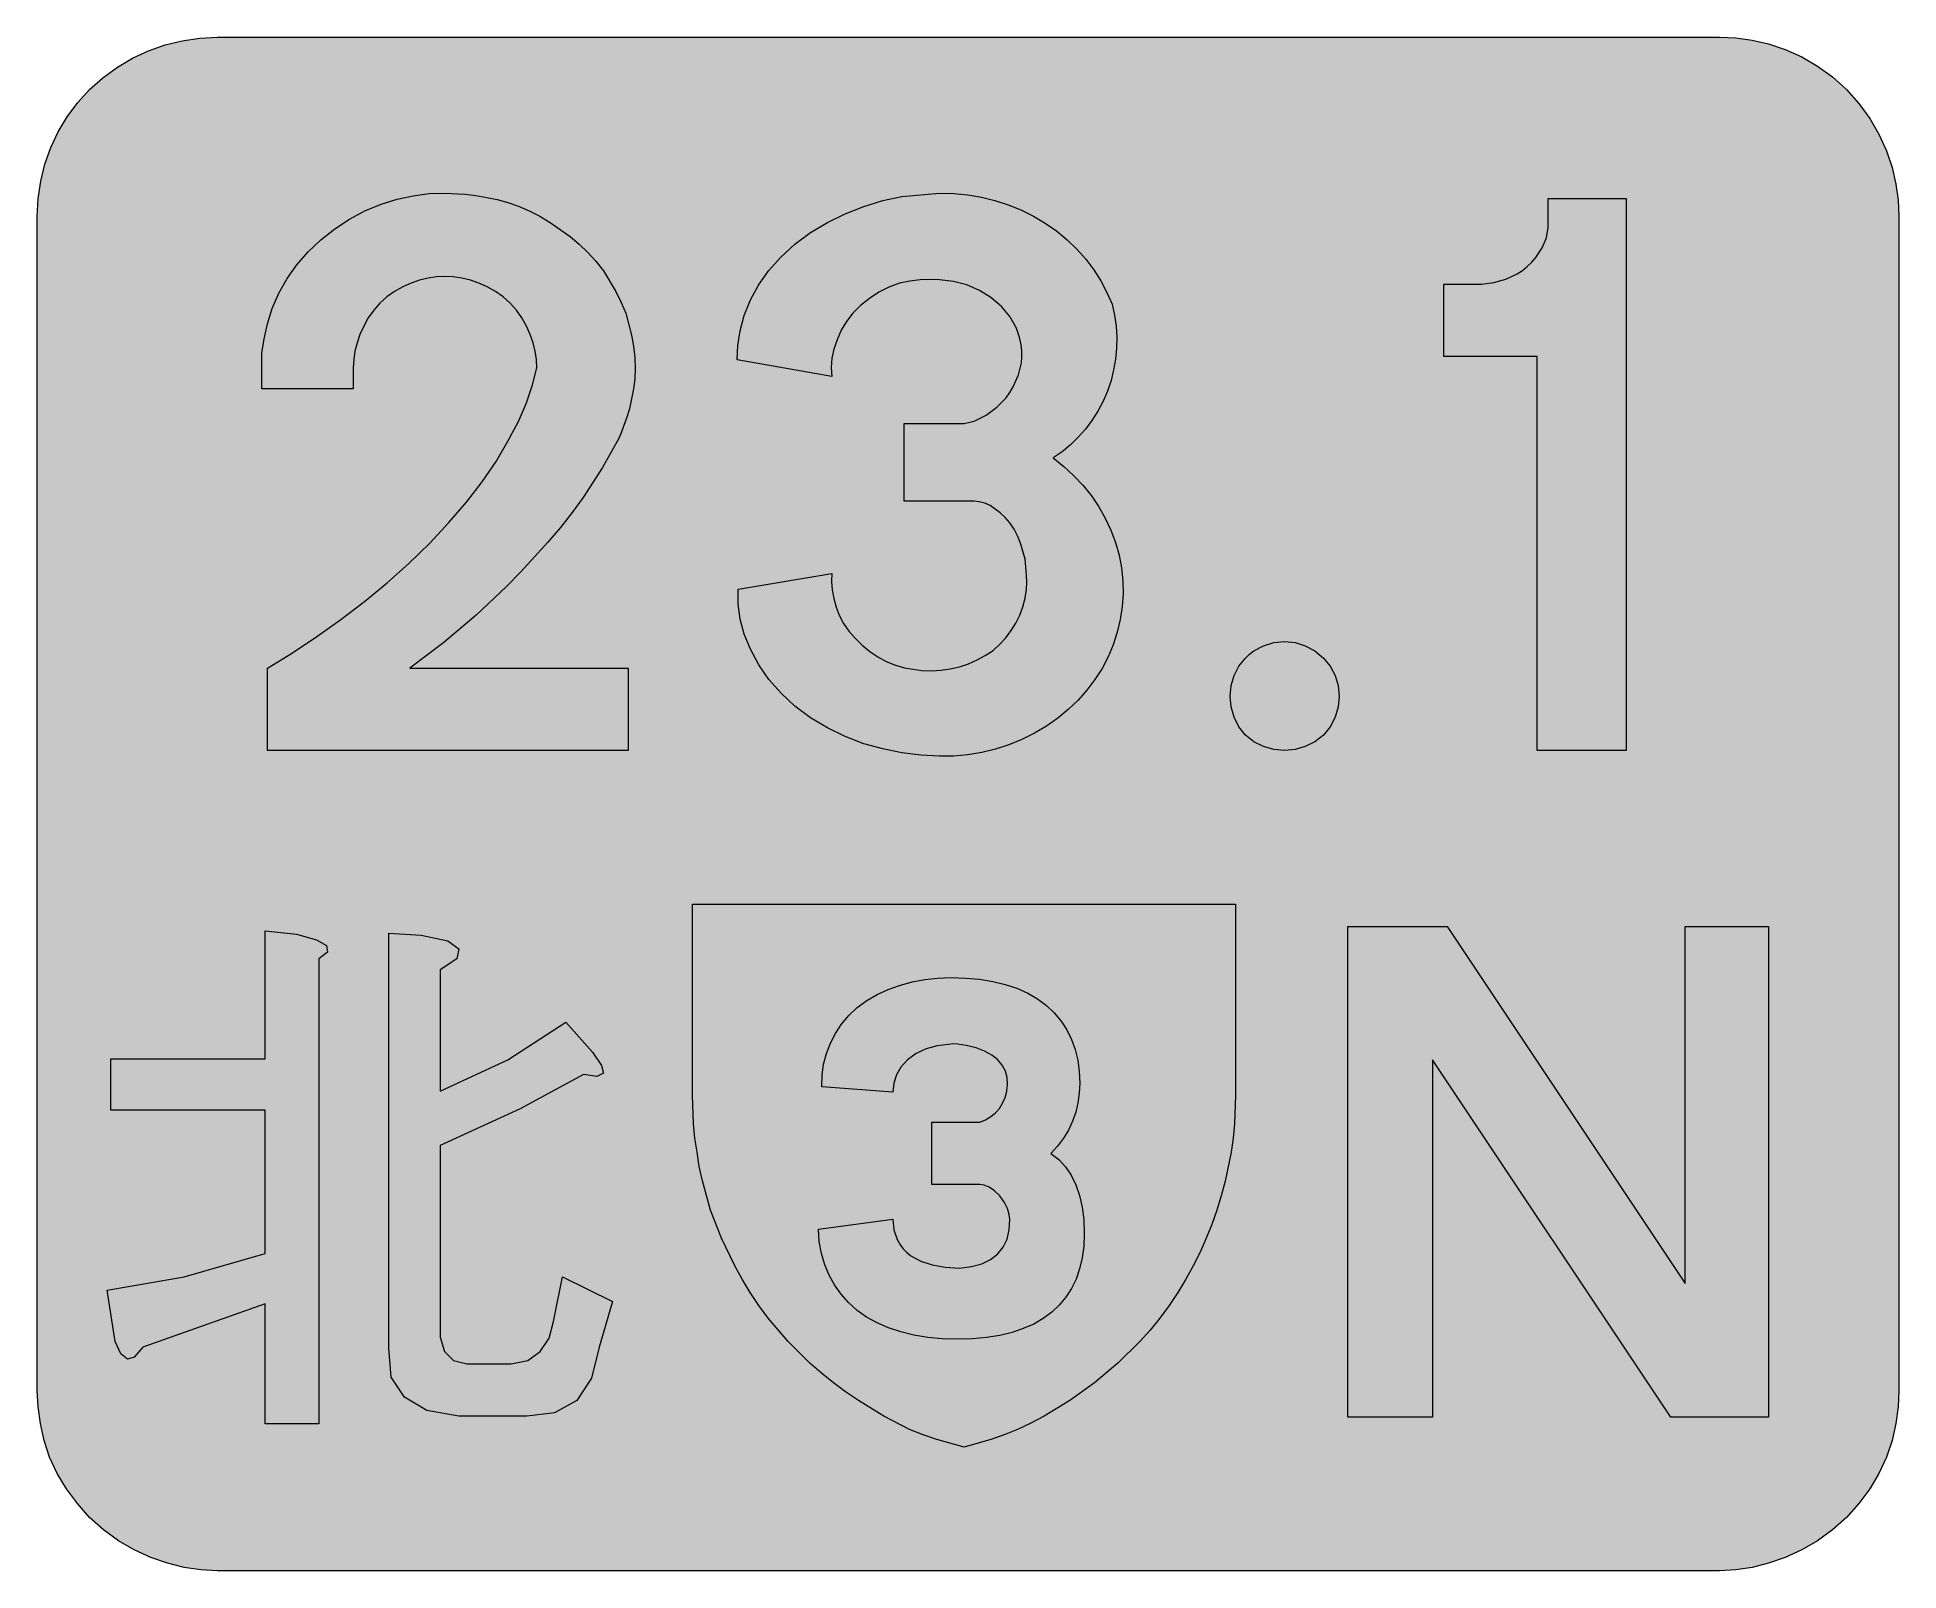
# Model space of a CAD drawing. Header units: metres. Extents: x 135 to 436, y 12 to 260.
import ezdxf

# ---------------------------------------------------------------- set-up
doc = ezdxf.new("R2010")
doc.units = ezdxf.units.M
for name, color, linetype, true_color in [('FILL_BLACK_000000', 7, 'Continuous', 0x000000), ('FILL_BLUE_0000FF', 7, 'Continuous', 0x0000ff), ('FILL_WHITE_FFFFFF', 7, 'Continuous', 0xffffff), ('FILL_YELLOW_FFFF00', 7, 'Continuous', 0xffff00)]:
    doc.layers.add(name, color=color, linetype=linetype, true_color=true_color)

msp = doc.modelspace()

# ---------------------------------------------------------------- hatches: boundary and pattern name
at = {"layer": 'FILL_BLACK_000000', "true_color": 0x000000}
h = msp.add_hatch(color=7, dxfattribs=at)
h.dxf.hatch_style = 1
h.paths.add_polyline_path([(281.05, 49.58), (278.69, 49.8), (276.44, 50.17), (274.32, 50.69), (272.33, 51.35), (270.49, 52.16), (268.81, 53.1), (267.3, 54.18), (265.9, 55.45), (264.67, 56.82), (263.61, 58.29), (262.73, 59.87), (262.03, 61.56), (261.5, 63.37), (261.16, 65.29), (261, 67.32), (273.06, 68.94), (273.23, 67.23), (273.76, 65.63), (274.16, 64.9), (274.65, 64.21), (275.25, 63.57), (275.94, 63), (277.56, 62.16), (279.43, 61.54), (281.53, 61.15), (283.86, 61.02), (285.77, 61.26), (287.43, 61.73), (288.84, 62.4), (290, 63.29), (290.9, 64.39), (291.53, 65.7), (291.89, 67.22), (291.96, 68.94), (291.88, 69.71), (291.62, 70.63), (291.12, 71.65), (290.34, 72.72), (289.5, 73.53), (288.65, 74.09), (287.83, 74.42), (287.1, 74.52), (279.36, 74.52), (279.36, 84.6), (287.1, 84.6), (288.06, 85), (288.92, 85.51), (289.66, 86.13), (290.3, 86.85), (290.81, 87.68), (291.2, 88.6), (291.47, 89.62), (291.6, 90.72), (291.55, 91.83), (291.27, 92.87), (290.76, 93.82), (290.03, 94.68), (289.07, 95.44), (287.9, 96.09), (286.53, 96.62), (284.94, 97.02), (283.5, 97.25), (282.76, 97.27), (282.06, 97.2), (280.21, 96.96), (278.46, 96.48), (276.85, 95.73), (275.4, 94.68), (274.35, 93.54), (273.62, 92.27), (273.2, 90.91), (273.06, 89.46), (261.54, 90.36), (261.61, 92.22), (261.86, 94.01), (262.3, 95.73), (262.98, 97.38), (263.76, 98.96), (264.74, 100.46), (265.92, 101.86), (267.3, 103.14), (268.85, 104.28), (270.52, 105.28), (272.29, 106.1), (274.14, 106.74), (276.17, 107.32), (278.21, 107.71), (280.29, 107.93), (282.42, 108), (284.8, 107.93), (287.07, 107.73), (289.22, 107.38), (291.24, 106.9), (293.13, 106.27), (294.87, 105.49), (296.47, 104.57), (297.9, 103.5), (299.17, 102.29), (300.26, 100.97), (301.19, 99.54), (301.95, 98.01), (302.54, 96.37), (302.96, 94.64), (303.22, 92.81), (303.3, 90.9), (303.22, 89.3), (303, 87.74), (302.63, 86.22), (302.11, 84.76), (301.45, 83.35), (300.64, 82.02), (299.7, 80.75), (298.62, 79.56), (299.89, 78.58), (300.98, 77.41), (301.91, 76.04), (302.67, 74.5), (303.26, 72.77), (303.68, 70.88), (303.94, 68.82), (304.02, 66.6), (303.94, 64.57), (303.68, 62.66), (303.27, 60.88), (302.69, 59.22), (301.94, 57.69), (301.04, 56.29), (299.98, 55.01), (298.75, 53.86), (297.38, 52.85), (295.85, 51.97), (294.16, 51.22), (292.33, 50.6), (290.34, 50.12), (288.21, 49.78), (285.93, 49.57), (283.5, 49.5), (281.05, 49.58)])
at = {"layer": 'FILL_BLUE_0000FF', "true_color": 0x0000ff}
h = msp.add_hatch(color=7, dxfattribs=at)
h.dxf.hatch_style = 1
h.paths.add_polyline_path([(406.8, 260.1), (409.4, 259.99), (412.04, 259.65), (414.72, 259.04), (417.42, 258.12), (420.08, 256.91), (422.64, 255.42), (425.06, 253.67), (427.32, 251.64), (429.34, 249.38), (431.1, 246.96), (432.58, 244.4), (433.8, 241.74), (434.72, 239.04), (435.33, 236.36), (435.67, 233.72), (435.78, 231.12), (435.78, 41.22), (435.67, 38.6), (435.33, 35.89), (434.72, 33.15), (433.8, 30.42), (432.58, 27.79), (431.1, 25.29), (429.34, 22.93), (427.32, 20.7), (425.06, 18.68), (422.64, 16.92), (420.08, 15.44), (417.42, 14.22), (414.72, 13.28), (412.04, 12.6), (409.4, 12.2), (406.8, 12.06), (163.8, 12.06), (161.1, 12.2), (158.4, 12.6), (155.7, 13.28), (153, 14.22), (150.34, 15.44), (147.78, 16.92), (145.36, 18.68), (143.1, 20.7), (141.15, 22.93), (139.39, 25.29), (137.86, 27.79), (136.62, 30.42), (135.78, 33.15), (135.16, 35.89), (134.77, 38.6), (134.64, 41.22), (134.64, 231.12), (134.78, 234), (135.2, 236.83), (135.89, 239.59), (136.84, 242.26), (138.05, 244.82), (139.5, 247.24), (141.19, 249.53), (143.1, 251.64), (145.27, 253.55), (147.6, 255.24), (150.06, 256.69), (152.64, 257.9), (155.32, 258.85), (158.08, 259.54), (160.92, 259.96), (163.8, 260.1), (406.8, 260.1)])
at = {"layer": 'FILL_WHITE_FFFFFF', "true_color": 0xffffff}
h = msp.add_hatch(color=7, dxfattribs=at)
h.dxf.hatch_style = 1
h.paths.add_polyline_path([(171, 203.22), (171, 208.98), (171.35, 211.33), (171.88, 213.77), (172.65, 216.24), (173.7, 218.7), (175.05, 221.06), (176.65, 223.29), (178.48, 225.38), (180.54, 227.34), (182.77, 229.13), (185.13, 230.69), (187.63, 232.02), (190.26, 233.1), (192.85, 233.91), (195.46, 234.47), (198.03, 234.8), (200.52, 234.9), (203.87, 234.74), (205.61, 234.52), (207.36, 234.18), (209.04, 233.84), (210.78, 233.37), (212.52, 232.76), (214.2, 232.02), (215.92, 231.15), (217.6, 230.15), (220.86, 227.88), (222.31, 226.63), (223.69, 225.29), (225.01, 223.86), (226.26, 222.3), (228.26, 218.95), (229.12, 217.21), (229.86, 215.46), (230.78, 211.93), (231.1, 210.12), (231.3, 208.26), (231.37, 206.54), (231.3, 204.86), (231.1, 203.22), (230.76, 201.6), (230.43, 200.01), (229.99, 198.5), (228.96, 195.66), (228.78, 195.48), (228.78, 195.3), (226.11, 190.52), (222.95, 185.67), (221.18, 183.24), (219.29, 180.82), (217.26, 178.42), (215.1, 176.04), (212.88, 173.63), (210.56, 171.25), (205.63, 166.64), (200.39, 162.22), (194.94, 158.04), (230.22, 158.04), (230.22, 144.72), (171.9, 144.72), (171.9, 158.04), (175.92, 160.54), (179.86, 163.17), (183.75, 165.94), (187.56, 168.84), (191.27, 171.87), (194.8, 175.03), (198.14, 178.28), (201.24, 181.62), (204.07, 184.89), (206.62, 188.19), (208.86, 191.49), (210.78, 194.76), (212.47, 197.93), (213.79, 200.97), (214.78, 203.87), (215.46, 206.64), (215.39, 207.99), (215.19, 209.34), (214.85, 210.69), (214.38, 212.04), (213.77, 213.38), (213.03, 214.7), (212.15, 215.94), (211.14, 217.08), (210, 218.09), (208.75, 218.97), (207.44, 219.71), (206.1, 220.32), (204.72, 220.79), (203.31, 221.13), (201.9, 221.33), (200.52, 221.4), (199.25, 221.33), (197.89, 221.13), (196.5, 220.79), (195.12, 220.32), (193.78, 219.71), (192.46, 218.97), (191.22, 218.09), (190.08, 217.08), (189.07, 215.94), (188.19, 214.7), (187.45, 213.38), (186.84, 212.04), (186.37, 210.69), (186.03, 209.34), (185.83, 207.99), (185.76, 206.64), (185.76, 203.22), (171, 203.22)])
h = msp.add_hatch(color=7, dxfattribs=at)
h.dxf.hatch_style = 1
h.paths.add_polyline_path([(294.73, 171.93), (294.7, 173.12), (294.48, 175.68), (293.78, 178.11), (293.29, 179.33), (292.68, 180.54), (291.97, 181.55), (291.22, 182.43), (290.43, 183.17), (289.62, 183.78), (288.78, 184.36), (287.91, 184.75), (287.04, 184.97), (286.2, 185.04), (274.86, 185.04), (274.86, 197.64), (284.58, 197.64), (285.48, 197.82), (286.2, 198), (288.15, 198.97), (289.89, 200.25), (291.36, 201.8), (291.98, 202.66), (292.5, 203.58), (293.38, 205.5), (293.85, 207.45), (293.93, 208.43), (293.92, 209.4), (293.8, 210.37), (293.58, 211.32), (293.33, 212.26), (292.98, 213.17), (291.98, 214.92), (290.62, 216.53), (288.9, 217.98), (287.05, 219.16), (285.03, 220.03), (282.88, 220.59), (280.62, 220.86), (279.08, 220.93), (277.45, 220.86), (275.79, 220.66), (274.14, 220.32), (272.42, 219.68), (270.79, 218.86), (269.25, 217.86), (267.84, 216.72), (266.59, 215.47), (265.54, 214.13), (264.7, 212.7), (264.06, 211.14), (263.51, 209.66), (263.2, 208.17), (263.1, 206.69), (263.16, 205.2), (247.86, 207.9), (247.97, 210.23), (248.33, 212.63), (249, 215.09), (250.02, 217.62), (251.3, 220.01), (252.94, 222.32), (254.93, 224.53), (257.22, 226.62), (259.75, 228.51), (262.46, 230.15), (265.35, 231.56), (268.38, 232.74), (271.44, 233.69), (274.5, 234.36), (280.62, 234.9), (282.91, 234.82), (285.16, 234.6), (287.39, 234.22), (289.57, 233.69), (291.71, 233), (293.78, 232.17), (295.79, 231.18), (297.72, 230.04), (299.55, 228.76), (301.26, 227.35), (302.83, 225.83), (304.27, 224.21), (305.56, 222.5), (306.71, 220.7), (307.69, 218.83), (308.52, 216.9), (308.92, 215.14), (309.17, 213.36), (309.27, 211.59), (309.24, 209.81), (309.07, 208.05), (308.77, 206.29), (308.35, 204.56), (307.8, 202.86), (307.07, 201.21), (306.22, 199.63), (305.26, 198.13), (304.2, 196.72), (303.04, 195.4), (301.78, 194.18), (300.42, 193.06), (298.98, 192.06), (300.73, 190.66), (302.35, 189.16), (303.83, 187.57), (305.17, 185.9), (306.36, 184.13), (307.41, 182.29), (308.31, 180.37), (309.06, 178.38), (309.64, 176.34), (310.04, 174.27), (310.26, 172.19), (310.3, 170.1), (310.16, 168.01), (309.84, 165.93), (309.36, 163.86), (308.7, 161.82), (307.87, 159.89), (306.89, 158.02), (305.74, 156.22), (304.45, 154.51), (303.01, 152.89), (301.44, 151.37), (299.73, 149.96), (297.9, 148.68), (295.96, 147.53), (293.93, 146.53), (291.83, 145.67), (289.66, 144.97), (287.45, 144.42), (285.19, 144.05), (282.91, 143.84), (280.62, 143.82), (277.63, 143.96), (274.5, 144.36), (271.44, 145.01), (268.38, 145.8), (265.35, 146.98), (262.46, 148.39), (259.75, 150.03), (257.22, 151.92), (254.96, 154.01), (253.01, 156.24), (251.37, 158.6), (250.02, 161.1), (249, 163.53), (248.35, 165.96), (248.05, 168.39), (248.04, 170.82), (263.16, 173.34), (263.12, 172.07), (263.25, 170.71), (263.51, 169.32), (263.88, 167.94), (264.38, 166.6), (265.07, 165.29), (265.93, 164.04), (266.94, 162.9), (268.08, 161.75), (269.32, 160.74), (270.64, 159.86), (271.98, 159.12), (273.46, 158.54), (274.93, 158.13), (277.74, 157.68), (279.29, 157.62), (280.83, 157.71), (282.35, 157.93), (283.84, 158.29), (285.28, 158.77), (286.68, 159.38), (288, 160.09), (289.26, 160.92), (290.36, 161.91), (291.34, 162.97), (292.22, 164.12), (292.97, 165.33), (293.6, 166.61), (294.09, 167.96), (294.45, 169.36), (294.66, 170.82), (294.73, 171.93)])
h = msp.add_hatch(color=7, dxfattribs=at)
h.dxf.hatch_style = 1
h.paths.add_polyline_path([(377.28, 144.72), (377.28, 208.44), (362.16, 208.44), (362.16, 220.14), (368.28, 220.14), (370.29, 220.41), (372.24, 220.97), (374.05, 221.84), (374.89, 222.39), (375.66, 223.02), (376.42, 223.72), (377.08, 224.46), (378.11, 226.04), (378.77, 227.68), (379.08, 229.32), (379.08, 234), (391.68, 234), (391.68, 144.72), (377.28, 144.72)])
h = msp.add_hatch(color=7, dxfattribs=at)
h.dxf.hatch_style = 1
h.paths.add_polyline_path([(345.07, 151.8), (344.59, 150.12), (343.8, 148.58), (342.72, 147.24), (341.31, 146.16), (339.77, 145.37), (338.14, 144.89), (336.42, 144.72), (334.68, 144.89), (333, 145.37), (331.46, 146.16), (330.12, 147.24), (329.04, 148.58), (328.25, 150.12), (327.77, 151.8), (327.6, 153.54), (327.77, 155.26), (328.25, 156.87), (329.04, 158.35), (330.12, 159.66), (330.76, 160.29), (331.46, 160.84), (333, 161.68), (334.68, 162.19), (336.42, 162.36), (338.14, 162.19), (339.77, 161.68), (341.31, 160.84), (342.72, 159.66), (343.8, 158.35), (344.59, 156.87), (345.07, 155.26), (345.24, 153.54), (345.07, 151.8)])
h = msp.add_hatch(color=7, dxfattribs=at)
h.dxf.hatch_style = 1
h.paths.add_polyline_path([(171.54, 94.86), (171.54, 115.56), (176.58, 115.02), (179.82, 114.12), (181.44, 113.22), (181.62, 112.14), (180.18, 111.06), (180.18, 35.82), (171.54, 35.82), (171.54, 55.26), (151.74, 48.24), (150.3, 46.62), (149.22, 46.26), (148.14, 47.16), (147.24, 49.14), (145.98, 57.42), (158.4, 59.58), (171.54, 63.36), (171.54, 86.58), (146.52, 86.58), (146.52, 94.86), (171.54, 94.86)])
h = msp.add_hatch(color=7, dxfattribs=at)
h.dxf.hatch_style = 1
h.paths.add_polyline_path([(196.74, 114.84), (201.06, 113.94), (202.86, 112.68), (202.5, 111.06), (199.8, 109.26), (199.8, 89.64), (210.78, 94.68), (220.14, 100.8), (224.46, 95.94), (225.9, 93.78), (226.26, 92.52), (225.18, 91.98), (223.02, 92.34), (212.76, 86.76), (199.8, 80.82), (199.8, 49.86), (200.52, 47.52), (201.96, 46.08), (204.12, 45.54), (211.32, 45.54), (214.02, 46.08), (216, 47.52), (217.44, 49.68), (218.16, 52.38), (219.6, 59.58), (227.7, 55.62), (225.54, 48.24), (224.28, 43.2), (221.94, 39.6), (218.34, 37.62), (213.84, 37.08), (202.86, 37.08), (197.64, 37.98), (194.04, 40.14), (191.88, 43.38), (191.52, 48.06), (191.52, 115.2), (196.74, 114.84)])
h = msp.add_hatch(color=7, dxfattribs=at)
h.dxf.hatch_style = 1
h.paths.add_polyline_path([(360.36, 94.68), (360.36, 36.9), (346.68, 36.9), (346.68, 116.28), (362.7, 116.28), (401.22, 58.5), (401.22, 116.28), (414.72, 116.28), (414.72, 36.9), (398.88, 36.9), (360.36, 94.68)])
at = {"layer": 'FILL_YELLOW_FFFF00', "true_color": 0xffff00}
h = msp.add_hatch(color=7, dxfattribs=at)
h.dxf.hatch_style = 1
h.paths.add_polyline_path([(280.17, 33.28), (277.95, 34.04), (275.76, 34.92), (271.62, 37.06), (267.48, 39.6), (265.42, 40.99), (263.43, 42.47), (261.51, 44.02), (259.65, 45.65), (256.14, 49.14), (252.9, 52.92), (251.4, 54.97), (249.99, 57.07), (248.69, 59.2), (247.48, 61.38), (245.33, 65.83), (243.54, 70.38), (242.26, 75.13), (241.74, 77.44), (241.38, 79.74), (241.04, 82.04), (240.82, 84.33), (240.66, 88.92), (240.66, 119.88), (328.5, 119.88), (328.5, 88.92), (328.34, 84.33), (328.12, 82.04), (327.78, 79.74), (326.81, 75.06), (326.19, 72.7), (325.44, 70.38), (324.65, 68.09), (323.75, 65.83), (322.76, 63.59), (321.66, 61.38), (320.46, 59.2), (319.16, 57.07), (317.76, 54.97), (316.26, 52.92), (314.67, 51), (312.99, 49.14), (309.44, 45.65), (305.65, 42.47), (301.68, 39.6), (297.52, 37.06), (295.38, 35.93), (293.22, 34.92), (291.06, 34.04), (288.9, 33.28), (284.58, 32.04), (280.17, 33.28)])

# ---------------------------------------------------------------- linework, layer by layer
at = {"layer": 'FILL_BLACK_000000', "lineweight": 0, "true_color": 0x000000}
msp.add_lwpolyline([(281.05, 49.58), (278.69, 49.8), (276.44, 50.17), (274.32, 50.69), (272.33, 51.35), (270.49, 52.16), (268.81, 53.1), (267.3, 54.18), (265.9, 55.45), (264.67, 56.82), (263.61, 58.29), (262.73, 59.87), (262.03, 61.56), (261.5, 63.37), (261.16, 65.29), (261, 67.32), (273.06, 68.94), (273.23, 67.23), (273.76, 65.63), (274.16, 64.9), (274.65, 64.21), (275.25, 63.57), (275.94, 63), (277.56, 62.16), (279.43, 61.54), (281.53, 61.15), (283.86, 61.02), (285.77, 61.26), (287.43, 61.73), (288.84, 62.4), (290, 63.29), (290.9, 64.39), (291.53, 65.7), (291.89, 67.22), (291.96, 68.94), (291.88, 69.71), (291.62, 70.63), (291.12, 71.65), (290.34, 72.72), (289.5, 73.53), (288.65, 74.09), (287.83, 74.42), (287.1, 74.52), (279.36, 74.52), (279.36, 84.6), (287.1, 84.6), (288.06, 85), (288.92, 85.51), (289.66, 86.13), (290.3, 86.85), (290.81, 87.68), (291.2, 88.6), (291.47, 89.62), (291.6, 90.72), (291.55, 91.83), (291.27, 92.87), (290.76, 93.82), (290.03, 94.68), (289.07, 95.44), (287.9, 96.09), (286.53, 96.62), (284.94, 97.02), (283.5, 97.25), (282.76, 97.27), (282.06, 97.2), (280.21, 96.96), (278.46, 96.48), (276.85, 95.73), (275.4, 94.68), (274.35, 93.54), (273.62, 92.27), (273.2, 90.91), (273.06, 89.46), (261.54, 90.36), (261.61, 92.22), (261.86, 94.01), (262.3, 95.73), (262.98, 97.38), (263.76, 98.96), (264.74, 100.46), (265.92, 101.86), (267.3, 103.14), (268.85, 104.28), (270.52, 105.28), (272.29, 106.1), (274.14, 106.74), (276.17, 107.32), (278.21, 107.71), (280.29, 107.93), (282.42, 108), (284.8, 107.93), (287.07, 107.73), (289.22, 107.38), (291.24, 106.9), (293.13, 106.27), (294.87, 105.49), (296.47, 104.57), (297.9, 103.5), (299.17, 102.29), (300.26, 100.97), (301.19, 99.54), (301.95, 98.01), (302.54, 96.37), (302.96, 94.64), (303.22, 92.81), (303.3, 90.9), (303.22, 89.3), (303, 87.74), (302.63, 86.22), (302.11, 84.76), (301.45, 83.35), (300.64, 82.02), (299.7, 80.75), (298.62, 79.56), (299.89, 78.58), (300.98, 77.41), (301.91, 76.04), (302.67, 74.5), (303.26, 72.77), (303.68, 70.88), (303.94, 68.82), (304.02, 66.6), (303.94, 64.57), (303.68, 62.66), (303.27, 60.88), (302.69, 59.22), (301.94, 57.69), (301.04, 56.29), (299.98, 55.01), (298.75, 53.86), (297.38, 52.85), (295.85, 51.97), (294.16, 51.22), (292.33, 50.6), (290.34, 50.12), (288.21, 49.78), (285.93, 49.57), (283.5, 49.5)], close=True, dxfattribs=at)
at = {"layer": 'FILL_BLUE_0000FF', "lineweight": 0, "true_color": 0x0000ff}
msp.add_lwpolyline([(406.8, 260.1), (409.4, 259.99), (412.04, 259.65), (414.72, 259.04), (417.42, 258.12), (420.08, 256.91), (422.64, 255.42), (425.06, 253.67), (427.32, 251.64), (429.34, 249.38), (431.1, 246.96), (432.58, 244.4), (433.8, 241.74), (434.72, 239.04), (435.33, 236.36), (435.67, 233.72), (435.78, 231.12), (435.78, 41.22), (435.67, 38.6), (435.33, 35.89), (434.72, 33.15), (433.8, 30.42), (432.58, 27.79), (431.1, 25.29), (429.34, 22.93), (427.32, 20.7), (425.06, 18.68), (422.64, 16.92), (420.08, 15.44), (417.42, 14.22), (414.72, 13.28), (412.04, 12.6), (409.4, 12.2), (406.8, 12.06), (163.8, 12.06), (161.1, 12.2), (158.4, 12.6), (155.7, 13.28), (153, 14.22), (150.34, 15.44), (147.78, 16.92), (145.36, 18.68), (143.1, 20.7), (141.15, 22.93), (139.39, 25.29), (137.86, 27.79), (136.62, 30.42), (135.78, 33.15), (135.16, 35.89), (134.77, 38.6), (134.64, 41.22), (134.64, 231.12), (134.78, 234), (135.2, 236.83), (135.89, 239.59), (136.84, 242.26), (138.05, 244.82), (139.5, 247.24), (141.19, 249.53), (143.1, 251.64), (145.27, 253.55), (147.6, 255.24), (150.06, 256.69), (152.64, 257.9), (155.32, 258.85), (158.08, 259.54), (160.92, 259.96), (163.8, 260.1)], close=True, dxfattribs=at)
at = {"layer": 'FILL_WHITE_FFFFFF', "lineweight": 0, "true_color": 0xffffff}
for points in [[(171, 203.22), (171, 208.98), (171.35, 211.33), (171.88, 213.77), (172.65, 216.24), (173.7, 218.7), (175.05, 221.06), (176.65, 223.29), (178.48, 225.38), (180.54, 227.34), (182.77, 229.13), (185.13, 230.69), (187.63, 232.02), (190.26, 233.1), (192.85, 233.91), (195.46, 234.47), (198.03, 234.8), (200.52, 234.9), (203.87, 234.74), (205.61, 234.52), (207.36, 234.18), (209.04, 233.84), (210.78, 233.37), (212.52, 232.76), (214.2, 232.02), (215.92, 231.15), (217.6, 230.15), (220.86, 227.88), (222.31, 226.63), (223.69, 225.29), (225.01, 223.86), (226.26, 222.3), (228.26, 218.95), (229.12, 217.21), (229.86, 215.46), (230.78, 211.93), (231.1, 210.12), (231.3, 208.26), (231.37, 206.54), (231.3, 204.86), (231.1, 203.22), (230.76, 201.6), (230.43, 200.01), (229.99, 198.5), (228.96, 195.66), (228.78, 195.48), (228.78, 195.3), (226.11, 190.52), (222.95, 185.67), (221.18, 183.24), (219.29, 180.82), (217.26, 178.42), (215.1, 176.04), (212.88, 173.63), (210.56, 171.25), (205.63, 166.64), (200.39, 162.22), (194.94, 158.04), (230.22, 158.04), (230.22, 144.72), (171.9, 144.72), (171.9, 158.04), (175.92, 160.54), (179.86, 163.17), (183.75, 165.94), (187.56, 168.84), (191.27, 171.87), (194.8, 175.03), (198.14, 178.28), (201.24, 181.62), (204.07, 184.89), (206.62, 188.19), (208.86, 191.49), (210.78, 194.76), (212.47, 197.93), (213.79, 200.97), (214.78, 203.87), (215.46, 206.64), (215.39, 207.99), (215.19, 209.34), (214.85, 210.69), (214.38, 212.04), (213.77, 213.38), (213.03, 214.7), (212.15, 215.94), (211.14, 217.08), (210, 218.09), (208.75, 218.97), (207.44, 219.71), (206.1, 220.32), (204.72, 220.79), (203.31, 221.13), (201.9, 221.33), (200.52, 221.4), (199.25, 221.33), (197.89, 221.13), (196.5, 220.79), (195.12, 220.32), (193.78, 219.71), (192.46, 218.97), (191.22, 218.09), (190.08, 217.08), (189.07, 215.94), (188.19, 214.7), (187.45, 213.38), (186.84, 212.04), (186.37, 210.69), (186.03, 209.34), (185.83, 207.99), (185.76, 206.64), (185.76, 203.22)], [(294.73, 171.93), (294.7, 173.12), (294.48, 175.68), (293.78, 178.11), (293.29, 179.33), (292.68, 180.54), (291.97, 181.55), (291.22, 182.43), (290.43, 183.17), (289.62, 183.78), (288.78, 184.36), (287.91, 184.75), (287.04, 184.97), (286.2, 185.04), (274.86, 185.04), (274.86, 197.64), (284.58, 197.64), (285.48, 197.82), (286.2, 198), (288.15, 198.97), (289.89, 200.25), (291.36, 201.8), (291.98, 202.66), (292.5, 203.58), (293.38, 205.5), (293.85, 207.45), (293.93, 208.43), (293.92, 209.4), (293.8, 210.37), (293.58, 211.32), (293.33, 212.26), (292.98, 213.17), (291.98, 214.92), (290.62, 216.53), (288.9, 217.98), (287.05, 219.16), (285.03, 220.03), (282.88, 220.59), (280.62, 220.86), (279.08, 220.93), (277.45, 220.86), (275.79, 220.66), (274.14, 220.32), (272.42, 219.68), (270.79, 218.86), (269.25, 217.86), (267.84, 216.72), (266.59, 215.47), (265.54, 214.13), (264.7, 212.7), (264.06, 211.14), (263.51, 209.66), (263.2, 208.17), (263.1, 206.69), (263.16, 205.2), (247.86, 207.9), (247.97, 210.23), (248.33, 212.63), (249, 215.09), (250.02, 217.62), (251.3, 220.01), (252.94, 222.32), (254.93, 224.53), (257.22, 226.62), (259.75, 228.51), (262.46, 230.15), (265.35, 231.56), (268.38, 232.74), (271.44, 233.69), (274.5, 234.36), (280.62, 234.9), (282.91, 234.82), (285.16, 234.6), (287.39, 234.22), (289.57, 233.69), (291.71, 233), (293.78, 232.17), (295.79, 231.18), (297.72, 230.04), (299.55, 228.76), (301.26, 227.35), (302.83, 225.83), (304.27, 224.21), (305.56, 222.5), (306.71, 220.7), (307.69, 218.83), (308.52, 216.9), (308.92, 215.14), (309.17, 213.36), (309.27, 211.59), (309.24, 209.81), (309.07, 208.05), (308.77, 206.29), (308.35, 204.56), (307.8, 202.86), (307.07, 201.21), (306.22, 199.63), (305.26, 198.13), (304.2, 196.72), (303.04, 195.4), (301.78, 194.18), (300.42, 193.06), (298.98, 192.06), (300.73, 190.66), (302.35, 189.16), (303.83, 187.57), (305.17, 185.9), (306.36, 184.13), (307.41, 182.29), (308.31, 180.37), (309.06, 178.38), (309.64, 176.34), (310.04, 174.27), (310.26, 172.19), (310.3, 170.1), (310.16, 168.01), (309.84, 165.93), (309.36, 163.86), (308.7, 161.82), (307.87, 159.89), (306.89, 158.02), (305.74, 156.22), (304.45, 154.51), (303.01, 152.89), (301.44, 151.37), (299.73, 149.96), (297.9, 148.68), (295.96, 147.53), (293.93, 146.53), (291.83, 145.67), (289.66, 144.97), (287.45, 144.42), (285.19, 144.05), (282.91, 143.84), (280.62, 143.82), (277.63, 143.96), (274.5, 144.36), (271.44, 145.01), (268.38, 145.8), (265.35, 146.98), (262.46, 148.39), (259.75, 150.03), (257.22, 151.92), (254.96, 154.01), (253.01, 156.24), (251.37, 158.6), (250.02, 161.1), (249, 163.53), (248.35, 165.96), (248.05, 168.39), (248.04, 170.82), (263.16, 173.34), (263.12, 172.07), (263.25, 170.71), (263.51, 169.32), (263.88, 167.94), (264.38, 166.6), (265.07, 165.29), (265.93, 164.04), (266.94, 162.9), (268.08, 161.75), (269.32, 160.74), (270.64, 159.86), (271.98, 159.12), (273.46, 158.54), (274.93, 158.13), (277.74, 157.68), (279.29, 157.62), (280.83, 157.71), (282.35, 157.93), (283.84, 158.29), (285.28, 158.77), (286.68, 159.38), (288, 160.09), (289.26, 160.92), (290.36, 161.91), (291.34, 162.97), (292.22, 164.12), (292.97, 165.33), (293.6, 166.61), (294.09, 167.96), (294.45, 169.36), (294.66, 170.82)], [(377.28, 144.72), (377.28, 208.44), (362.16, 208.44), (362.16, 220.14), (368.28, 220.14), (370.29, 220.41), (372.24, 220.97), (374.05, 221.84), (374.89, 222.39), (375.66, 223.02), (376.42, 223.72), (377.08, 224.46), (378.11, 226.04), (378.77, 227.68), (379.08, 229.32), (379.08, 234), (391.68, 234), (391.68, 144.72)], [(345.07, 151.8), (344.59, 150.12), (343.8, 148.58), (342.72, 147.24), (341.31, 146.16), (339.77, 145.37), (338.14, 144.89), (336.42, 144.72), (334.68, 144.89), (333, 145.37), (331.46, 146.16), (330.12, 147.24), (329.04, 148.58), (328.25, 150.12), (327.77, 151.8), (327.6, 153.54), (327.77, 155.26), (328.25, 156.87), (329.04, 158.35), (330.12, 159.66), (330.76, 160.29), (331.46, 160.84), (333, 161.68), (334.68, 162.19), (336.42, 162.36), (338.14, 162.19), (339.77, 161.68), (341.31, 160.84), (342.72, 159.66), (343.8, 158.35), (344.59, 156.87), (345.07, 155.26), (345.24, 153.54)], [(171.54, 94.86), (171.54, 115.56), (176.58, 115.02), (179.82, 114.12), (181.44, 113.22), (181.62, 112.14), (180.18, 111.06), (180.18, 35.82), (171.54, 35.82), (171.54, 55.26), (151.74, 48.24), (150.3, 46.62), (149.22, 46.26), (148.14, 47.16), (147.24, 49.14), (145.98, 57.42), (158.4, 59.58), (171.54, 63.36), (171.54, 86.58), (146.52, 86.58), (146.52, 94.86)], [(196.74, 114.84), (201.06, 113.94), (202.86, 112.68), (202.5, 111.06), (199.8, 109.26), (199.8, 89.64), (210.78, 94.68), (220.14, 100.8), (224.46, 95.94), (225.9, 93.78), (226.26, 92.52), (225.18, 91.98), (223.02, 92.34), (212.76, 86.76), (199.8, 80.82), (199.8, 49.86), (200.52, 47.52), (201.96, 46.08), (204.12, 45.54), (211.32, 45.54), (214.02, 46.08), (216, 47.52), (217.44, 49.68), (218.16, 52.38), (219.6, 59.58), (227.7, 55.62), (225.54, 48.24), (224.28, 43.2), (221.94, 39.6), (218.34, 37.62), (213.84, 37.08), (202.86, 37.08), (197.64, 37.98), (194.04, 40.14), (191.88, 43.38), (191.52, 48.06), (191.52, 115.2)], [(360.36, 94.68), (360.36, 36.9), (346.68, 36.9), (346.68, 116.28), (362.7, 116.28), (401.22, 58.5), (401.22, 116.28), (414.72, 116.28), (414.72, 36.9), (398.88, 36.9)]]:
    msp.add_lwpolyline(points, close=True, dxfattribs=at)
at = {"layer": 'FILL_YELLOW_FFFF00', "lineweight": 0, "true_color": 0xffff00}
msp.add_lwpolyline([(280.17, 33.28), (277.95, 34.04), (275.76, 34.92), (271.62, 37.06), (267.48, 39.6), (265.42, 40.99), (263.43, 42.47), (261.51, 44.02), (259.65, 45.65), (256.14, 49.14), (252.9, 52.92), (251.4, 54.97), (249.99, 57.07), (248.69, 59.2), (247.48, 61.38), (245.33, 65.83), (243.54, 70.38), (242.26, 75.13), (241.74, 77.44), (241.38, 79.74), (241.04, 82.04), (240.82, 84.33), (240.66, 88.92), (240.66, 119.88), (328.5, 119.88), (328.5, 88.92), (328.34, 84.33), (328.12, 82.04), (327.78, 79.74), (326.81, 75.06), (326.19, 72.7), (325.44, 70.38), (324.65, 68.09), (323.75, 65.83), (322.76, 63.59), (321.66, 61.38), (320.46, 59.2), (319.16, 57.07), (317.76, 54.97), (316.26, 52.92), (314.67, 51), (312.99, 49.14), (309.44, 45.65), (305.65, 42.47), (301.68, 39.6), (297.52, 37.06), (295.38, 35.93), (293.22, 34.92), (291.06, 34.04), (288.9, 33.28), (284.58, 32.04)], close=True, dxfattribs=at)

doc.saveas('drawing.dxf')
